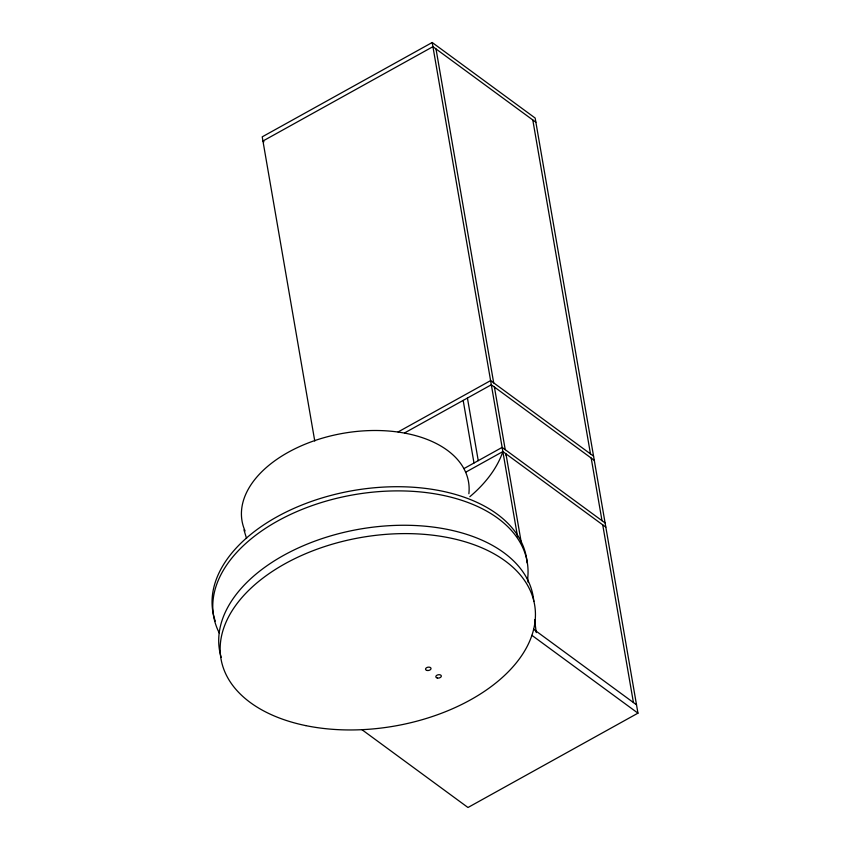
<?xml version="1.0" encoding="UTF-8"?>
<svg xmlns="http://www.w3.org/2000/svg" width="850" height="850" viewBox="0 0 850 850"><rect width="100%" height="100%" fill="white"/><g stroke="black" fill="none" stroke-linecap="round" stroke-linejoin="round"><path stroke-width="1.27" d="M505.58 454.92L505.952 453.836L521.294 542.683M536.265 632.602L534.608 619.767M361.93 729.672L467.978 807.5L637.957 713.161L535.16 118.054L432.204 42.5L262.225 136.839L314.766 441.033M398.098 431.949L490.599 380.609L593.566 456.163M404.6 432.916L491.321 384.784L594.288 460.339M463.983 468.573L502.138 447.397L605.094 522.952M465.864 472.111L502.86 451.573L605.816 527.128M535.883 122.23L432.926 46.676L262.947 141.015L263.978 141.769M533.556 629.255L636.512 704.809M531.898 635.332L637.957 713.161M246.564 538.496L243.95 529.879M532.791 119.967L590.474 453.9M591.196 458.076L602.002 520.689M602.724 524.864L633.42 702.536M436.018 48.939L493.691 382.882M494.413 387.047L505.229 449.661M527.393 577.957L528.116 582.165M432.204 42.5L517.565 536.711M467.426 398.044L478.242 460.658M463.176 400.403L473.992 463.016M245.076 530.963A114.92 69.158 -9.8 0 1 344.654 433.054A114.92 69.158 -9.8 0 1 468.871 493.712M502.86 451.573A159.12 95.763 -9.8 0 1 469.827 496.719M221.159 657.337A159.12 95.763 -9.8 0 1 358.519 529.337A159.12 95.763 -9.8 0 1 533.8 601.449M215.252 621.095A159.12 95.763 -9.8 0 1 349.902 491.151A159.12 95.763 -9.8 0 1 527.138 562.902M219.3 633.059A159.12 95.763 -9.8 0 1 353.897 494.732A159.12 95.763 -9.8 0 1 527.563 579.551M305.873 725.634A159.12 95.763 -9.8 0 0 535.245 609.801A159.12 95.763 -9.8 0 0 292.262 559.906A159.12 95.763 -9.8 0 0 305.873 725.634M427.051 670.469A2.773 1.668 -9.8 0 0 431.024 668.429A2.773 1.668 -9.8 0 0 426.774 667.59A2.773 1.668 -9.8 0 0 427.051 670.469M437.357 678.034A2.773 1.668 -9.8 0 0 441.331 675.994A2.773 1.668 -9.8 0 0 437.081 675.144A2.773 1.668 -9.8 0 0 437.357 678.034"/></g></svg>
